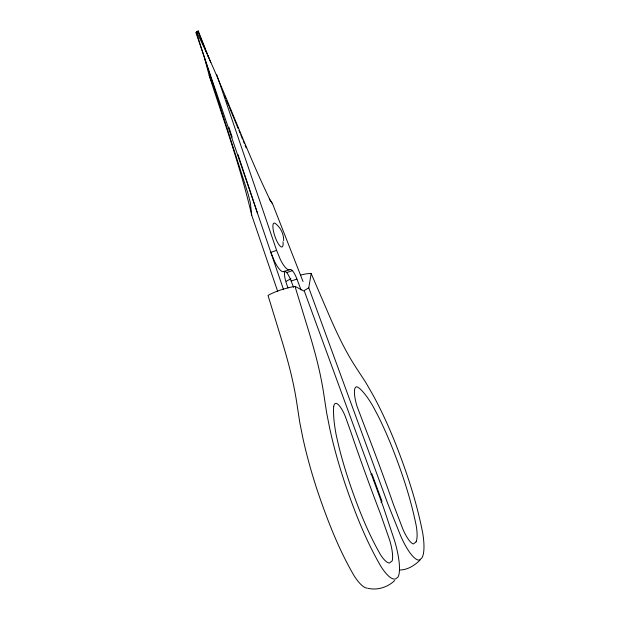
<?xml version="1.0" encoding="UTF-8"?>
<svg xmlns="http://www.w3.org/2000/svg" width="620" height="620" viewBox="0 0 620 620"><rect width="100%" height="100%" fill="white"/><g stroke="black" fill="none" stroke-linecap="round" stroke-linejoin="round"><path stroke-width="0.93" d="M311.155 273.498L328.863 314.673A187.69 49.941 71.4 0 0 338.303 335.521A125.713 33.449 71.4 0 0 355.609 366.901L365.56 382.114L372.659 394.397A149.443 39.765 71.4 0 1 396.374 445.733C407.487 474.277 417.058 503.556 422.825 533.673A51.979 13.834 71.4 0 1 422.491 556.76L421.732 558.139L419.244 560.124L417.981 559.984A42.276 11.245 71.4 0 1 400.489 535.447L387.709 503.502L308.783 287.827L311.155 273.498A27.644 11.92 -26.2 0 0 300.382 275.164M420.12 560.007C414.671 565.432 407.681 569.919 399.745 570.036M277.783 291.679L251.689 215.101L250.302 202.531L248.054 193.766L196.292 32.201L197.439 31.287L198.299 31L207.126 53.537M283.565 289.726L196.021 32.814L198.299 31M196.021 32.814L198.028 31.612L205.344 49.282M370.985 474.571L371.907 473.835L382.013 501.433L381.091 502.169A4.208 1.116 71.4 0 1 380.959 502.231M394.746 580.483C387.841 587.163 377.766 590.472 368.303 588.388M308.783 287.827L304.35 290.493M196.292 32.201L198.028 31.612M301.064 289.912L296.949 279.085A13.857 3.689 71.4 0 0 292.446 270.63A17.716 4.712 71.4 0 0 290.718 269.545L290.493 269.499A17.716 4.712 71.4 0 0 289.718 269.623A22.715 6.045 71.4 0 1 280.232 259.238L276.613 250.379L270.839 252.332L274.451 261.183A22.715 6.045 71.4 0 0 283.937 271.568A17.716 4.712 71.4 0 1 284.719 271.452L284.937 271.49A17.716 4.712 71.4 0 1 286.673 272.575A13.857 3.689 71.4 0 1 291.168 281.038L293.57 287.347M283.937 271.568L289.718 269.623M286.673 272.575L292.446 270.63M291.168 281.038L296.949 279.085M294.988 286.363L304.412 291.307L383.338 506.982L394.428 540.276A42.276 11.245 71.4 0 1 398.738 575.306L398.125 576.933L395.63 578.917L394.428 579.096A51.979 13.834 71.4 0 1 381.168 566.835C366.281 541.384 355.43 513.786 345.836 485.964A149.443 39.765 71.4 0 1 329.755 428.552L326.686 413.06L323.531 392.445A125.713 33.449 71.4 0 0 315.239 353.881A187.69 49.941 71.4 0 0 308.605 330.801L294.988 286.363A27.644 7.153 -14.4 0 0 268.018 295.453L281.643 339.892A187.69 49.941 71.4 0 1 288.277 362.971A125.713 33.449 71.4 0 1 296.569 401.535L299.724 422.15L302.793 437.643A149.443 39.765 71.4 0 0 318.874 495.055C328.468 522.885 339.318 550.475 354.206 575.926A51.979 13.834 71.4 0 0 367.466 588.186M303.033 281.519L272.567 203.779L269.375 199.47M272.567 203.779L269.32 198.415M196.881 32.519C223.735 86.854 243.203 144.421 269.584 198.989M206.072 51.049L207.165 53.7M207.901 55.467L208.994 58.117M209.731 59.884L210.823 62.535M224.665 95.968L225.75 98.603M226.478 100.362L228.664 105.633M229.02 106.508L238.173 128.627M238.901 130.386L239.987 133.006M240.715 134.757L242.521 139.136M243.249 140.88L244.334 143.507M245.055 145.258L246.148 147.886M207.832 55.335L208.894 58.04M204.786 58.916L209.188 75.493L213.071 85.397M287.967 287.944L286.773 284.534A13.857 3.689 71.4 0 1 284.448 274.35A17.716 4.712 71.4 0 1 284.781 271.614L284.875 271.32A17.716 4.712 71.4 0 1 284.983 271.056M216.767 74.764L276.613 250.379M228.834 127.108L232.182 137.175M237.972 154.566L257.471 213.148M209.188 75.493C224.161 121.706 240.692 167.78 251.689 215.101M283.673 240.622C283.805 234.143 280.767 227.734 275.668 223.727A12.594 3.348 71.4 0 0 273.265 230.09A12.594 3.348 71.4 0 0 279.535 245.474A12.594 3.348 71.4 0 0 283.022 241.8M250.434 208.149L250.612 208.793M286.355 281.248A27.644 11.92 -26.2 0 1 290.92 278.806M333.684 406.697L333.576 408.75A69.719 18.554 71.4 0 0 336.373 435.814L339.132 447.694A132.572 35.278 71.4 0 0 350.037 484.36C358.344 508.555 367.784 532.518 380.525 554.753A35.084 9.339 71.4 0 0 389.476 563.03L392.166 560.899A25.381 6.75 71.4 0 0 389.577 539.865L380.603 514.205A630.649 167.811 71.4 0 1 368.412 481.639L365.428 473.44A630.649 167.811 71.4 0 1 350.935 432.179L345.138 415.966A20.569 5.471 71.4 0 0 334.064 405.015L333.684 406.697M416.105 541.833L413.424 543.972A25.381 6.75 71.4 0 1 402.923 529.247L393.305 504.099A630.649 167.811 71.4 0 0 381.54 471.192L378.526 463.016A630.649 167.811 71.4 0 0 366.226 430.543L357.081 406.457A20.569 5.471 71.4 0 1 356.95 386.795L359.344 388.244A69.719 18.554 71.4 0 1 373.147 406.55L378.363 416.454A132.572 35.278 71.4 0 1 393.158 450.027C402.822 474.781 411.137 500.162 416.322 526.256A35.084 9.339 71.4 0 1 416.105 541.833"/></g></svg>
